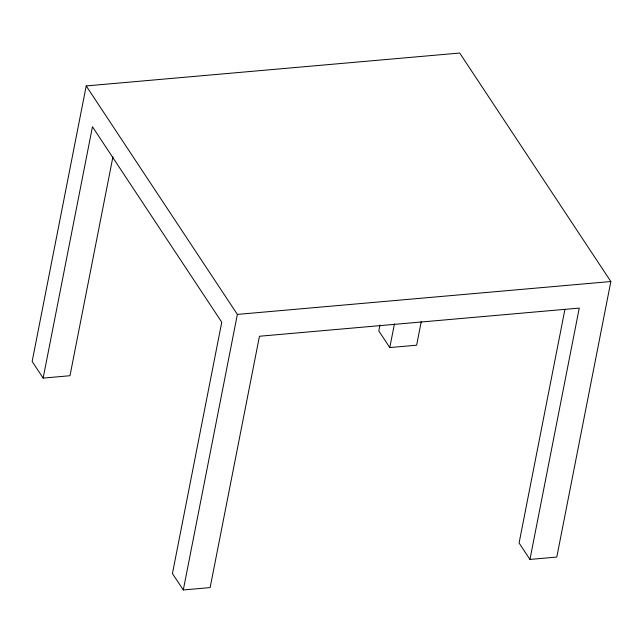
<?xml version="1.0" encoding="UTF-8"?>
<svg xmlns="http://www.w3.org/2000/svg" width="643" height="643" viewBox="0 0 643 643"><rect width="100%" height="100%" fill="white"/><g stroke="black" fill="none" stroke-linecap="round" stroke-linejoin="round"><path stroke-width="0.96" d="M564.924 309.412L519.086 543.014L529.953 559.434L556.79 557.071L610.85 281.521L459.697 53.039L86.21 85.929L32.15 361.479L43.145 378.092L69.983 375.729L112.911 156.908M43.145 378.092L92.455 126.751L221.755 322.191L172.437 573.54L183.303 589.961L210.14 587.598L259.45 336.249L579.263 308.085L529.953 559.434M183.303 589.961L237.363 314.411L86.21 85.929M379.957 325.036L378.799 330.952L389.795 347.566L416.632 345.203L421.269 321.548M389.795 347.566L394.432 323.911M237.363 314.411L610.85 281.521"/></g></svg>
